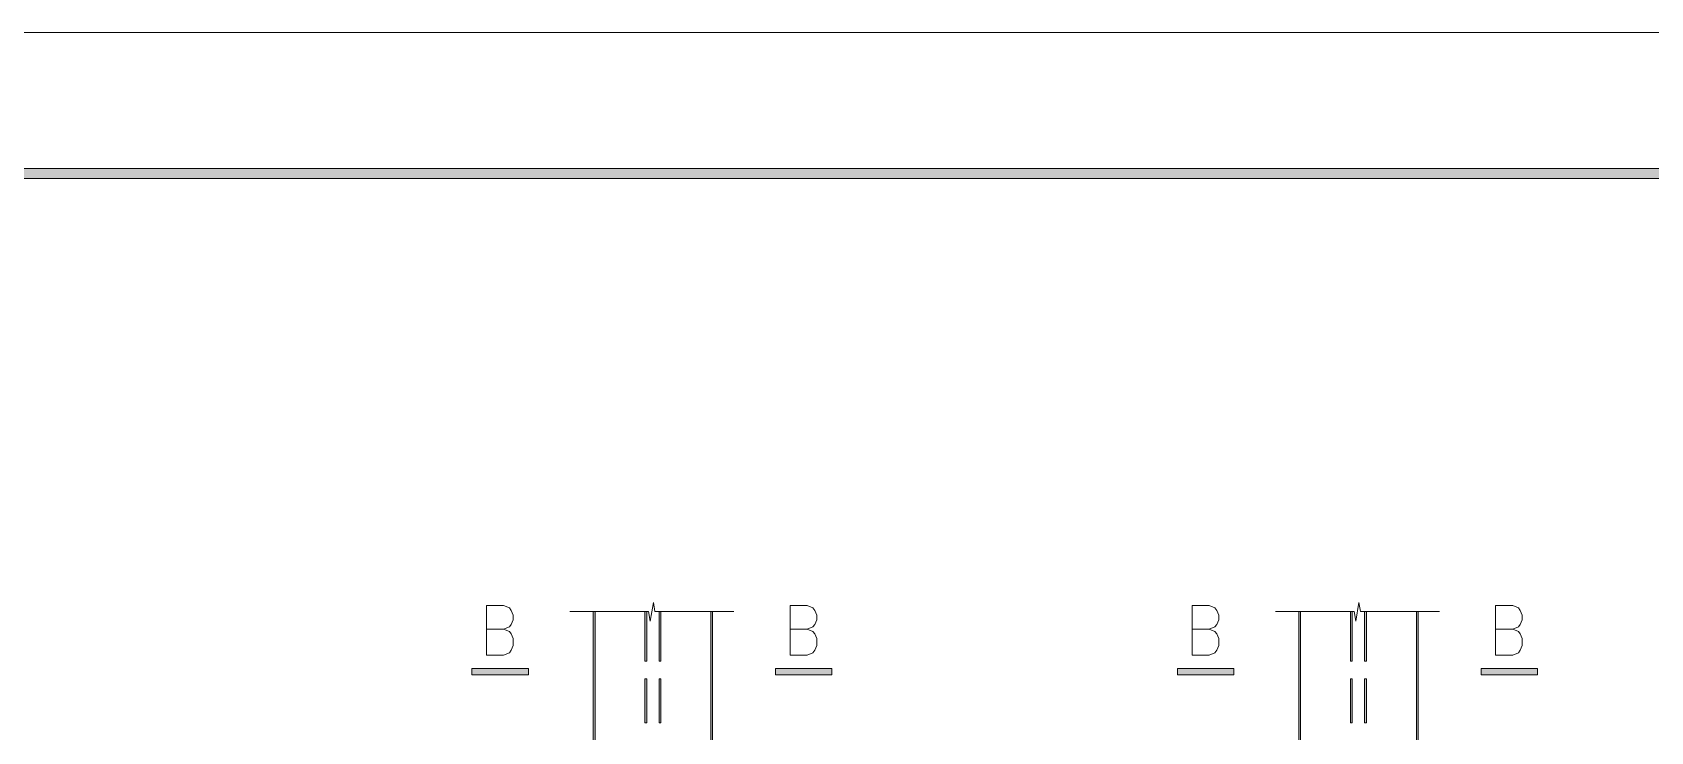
# Model space of a CAD drawing. Header units: millimetres. Extents: x 0 to 586, y 0 to 414.
# Drawn here: x 376.9 to 490, y 365.2 to 414.1 of the extents above; entities that cross this region are included whole.
import ezdxf

# ---------------------------------------------------------------- set-up
doc = ezdxf.new("R2010")
doc.units = ezdxf.units.MM

msp = doc.modelspace()

# ---------------------------------------------------------------- hatches: boundary and pattern name
h = msp.add_hatch(color=0)
h.dxf.hatch_style = 2
h.paths.add_polyline_path([(576.117861, 404.569083), (575.429944, 403.877639), (24.994306, 403.877639), (24.302861, 404.569083)])
h = msp.add_hatch(color=0)
h.dxf.hatch_style = 2
h.paths.add_polyline_path([(416.203694, 356.852361), (416.076694, 356.852361), (416.076694, 373.623417), (416.203694, 373.623417)])
h = msp.add_hatch(color=0)
h.dxf.hatch_style = 2
h.paths.add_polyline_path([(419.692667, 370.166194), (419.692667, 373.623417), (419.816139, 373.623417), (419.816139, 370.166194)])
h = msp.add_hatch(color=0)
h.dxf.hatch_style = 2
h.paths.add_polyline_path([(420.676917, 370.166194), (420.676917, 373.623417), (420.803917, 373.623417), (420.803917, 370.166194)])
h = msp.add_hatch(color=0)
h.dxf.hatch_style = 2
h.paths.add_polyline_path([(424.416361, 356.852361), (424.292889, 356.852361), (424.292889, 373.623417), (424.416361, 373.623417)])
h = msp.add_hatch(color=0)
h.dxf.hatch_style = 2
h.paths.add_polyline_path([(465.497333, 356.852361), (465.373861, 356.852361), (465.373861, 373.623417), (465.497333, 373.623417)])
h = msp.add_hatch(color=0)
h.dxf.hatch_style = 2
h.paths.add_polyline_path([(468.989833, 370.166194), (468.989833, 373.623417), (469.113306, 373.623417), (469.113306, 370.166194)])
h = msp.add_hatch(color=0)
h.dxf.hatch_style = 2
h.paths.add_polyline_path([(469.974083, 370.166194), (469.974083, 373.623417), (470.097556, 373.623417), (470.097556, 370.166194)])
h = msp.add_hatch(color=0)
h.dxf.hatch_style = 2
h.paths.add_polyline_path([(473.713528, 356.852361), (473.590056, 356.852361), (473.590056, 373.623417), (473.713528, 373.623417)])
h = msp.add_hatch(color=0)
h.dxf.hatch_style = 2
h.paths.add_polyline_path([(407.602972, 369.203111), (407.602972, 369.647611), (411.547028, 369.647611), (411.547028, 369.203111)])
h = msp.add_hatch(color=0)
h.dxf.hatch_style = 2
h.paths.add_polyline_path([(419.692667, 365.85525), (419.692667, 368.935), (419.816139, 368.935), (419.816139, 365.85525)])
h = msp.add_hatch(color=0)
h.dxf.hatch_style = 2
h.paths.add_polyline_path([(420.676917, 365.85525), (420.676917, 368.935), (420.803917, 368.935), (420.803917, 365.85525)])
h = msp.add_hatch(color=0)
h.dxf.hatch_style = 2
h.paths.add_polyline_path([(428.811972, 369.203111), (428.811972, 369.647611), (432.756028, 369.647611), (432.756028, 369.203111)])
h = msp.add_hatch(color=0)
h.dxf.hatch_style = 2
h.paths.add_polyline_path([(456.900139, 369.203111), (456.900139, 369.647611), (460.844194, 369.647611), (460.844194, 369.203111)])
h = msp.add_hatch(color=0)
h.dxf.hatch_style = 2
h.paths.add_polyline_path([(468.989833, 365.85525), (468.989833, 368.935), (469.113306, 368.935), (469.113306, 365.85525)])
h = msp.add_hatch(color=0)
h.dxf.hatch_style = 2
h.paths.add_polyline_path([(469.974083, 365.85525), (469.974083, 368.935), (470.097556, 368.935), (470.097556, 365.85525)])
h = msp.add_hatch(color=0)
h.dxf.hatch_style = 2
h.paths.add_polyline_path([(478.109139, 369.203111), (478.109139, 369.647611), (482.053194, 369.647611), (482.053194, 369.203111)])

# ---------------------------------------------------------------- linework, layer by layer
at = {"color": 0, "lineweight": 0}
for points in [[(0, 0), (585.632278, 0), (585.632278, 414.0835), (0, 414.0835)], [(576.117861, 404.569083), (575.429944, 403.877639), (24.994306, 403.877639), (24.302861, 404.569083)], [(416.203694, 356.852361), (416.076694, 356.852361), (416.076694, 373.623417), (416.203694, 373.623417)], [(419.692667, 370.166194), (419.692667, 373.623417), (419.816139, 373.623417), (419.816139, 370.166194)], [(420.676917, 370.166194), (420.676917, 373.623417), (420.803917, 373.623417), (420.803917, 370.166194)], [(424.416361, 356.852361), (424.292889, 356.852361), (424.292889, 373.623417), (424.416361, 373.623417)], [(465.497333, 356.852361), (465.373861, 356.852361), (465.373861, 373.623417), (465.497333, 373.623417)], [(468.989833, 370.166194), (468.989833, 373.623417), (469.113306, 373.623417), (469.113306, 370.166194)], [(469.974083, 370.166194), (469.974083, 373.623417), (470.097556, 373.623417), (470.097556, 370.166194)], [(473.713528, 356.852361), (473.590056, 356.852361), (473.590056, 373.623417), (473.713528, 373.623417)], [(407.602972, 369.203111), (407.602972, 369.647611), (411.547028, 369.647611), (411.547028, 369.203111)], [(419.692667, 365.85525), (419.692667, 368.935), (419.816139, 368.935), (419.816139, 365.85525)], [(420.676917, 365.85525), (420.676917, 368.935), (420.803917, 368.935), (420.803917, 365.85525)], [(428.811972, 369.203111), (428.811972, 369.647611), (432.756028, 369.647611), (432.756028, 369.203111)], [(456.900139, 369.203111), (456.900139, 369.647611), (460.844194, 369.647611), (460.844194, 369.203111)], [(468.989833, 365.85525), (468.989833, 368.935), (469.113306, 368.935), (469.113306, 365.85525)], [(469.974083, 365.85525), (469.974083, 368.935), (470.097556, 368.935), (470.097556, 365.85525)], [(478.109139, 369.203111), (478.109139, 369.647611), (482.053194, 369.647611), (482.053194, 369.203111)]]:
    msp.add_lwpolyline(points, close=True, dxfattribs=at)
for points in [[(425.905083, 373.623417), (420.391167, 373.623417), (420.281806, 374.258417), (420.059556, 372.960194), (419.950194, 373.623417), (414.453917, 373.623417)], [(475.198722, 373.623417), (469.688333, 373.623417), (469.575444, 374.258417), (469.356722, 372.960194), (469.243833, 373.623417), (463.751083, 373.623417)], [(408.618972, 370.586), (408.618972, 374.039694), (409.818417, 374.039694), (410.217056, 373.873889), (410.351111, 373.708083), (410.481639, 373.38), (410.481639, 373.051917), (410.351111, 372.723833), (410.217056, 372.558028), (409.818417, 372.39575)], [(429.827972, 370.586), (429.827972, 374.039694), (431.027417, 374.039694), (431.426056, 373.873889), (431.560111, 373.708083), (431.690639, 373.38), (431.690639, 373.051917), (431.560111, 372.723833), (431.426056, 372.558028), (431.027417, 372.39575)], [(457.916139, 370.586), (457.916139, 374.039694), (459.112056, 374.039694), (459.514222, 373.873889), (459.64475, 373.708083), (459.778806, 373.38), (459.778806, 373.051917), (459.64475, 372.723833), (459.514222, 372.558028), (459.112056, 372.39575)], [(479.125139, 370.586), (479.125139, 374.039694), (480.321056, 374.039694), (480.719694, 373.873889), (480.85375, 373.708083), (480.987806, 373.38), (480.987806, 373.051917), (480.85375, 372.723833), (480.719694, 372.558028), (480.321056, 372.39575)], [(408.618972, 372.39575), (409.818417, 372.39575), (410.217056, 372.229944), (410.351111, 372.067667), (410.481639, 371.736056), (410.481639, 371.245694), (410.351111, 370.917611), (410.217056, 370.751806), (409.818417, 370.586), (408.618972, 370.586)], [(429.827972, 372.39575), (431.027417, 372.39575), (431.426056, 372.229944), (431.560111, 372.067667), (431.690639, 371.736056), (431.690639, 371.245694), (431.560111, 370.917611), (431.426056, 370.751806), (431.027417, 370.586), (429.827972, 370.586)], [(457.916139, 372.39575), (459.112056, 372.39575), (459.514222, 372.229944), (459.64475, 372.067667), (459.778806, 371.736056), (459.778806, 371.245694), (459.64475, 370.917611), (459.514222, 370.751806), (459.112056, 370.586), (457.916139, 370.586)], [(479.125139, 372.39575), (480.321056, 372.39575), (480.719694, 372.229944), (480.85375, 372.067667), (480.987806, 371.736056), (480.987806, 371.245694), (480.85375, 370.917611), (480.719694, 370.751806), (480.321056, 370.586), (479.125139, 370.586)]]:
    msp.add_lwpolyline(points, dxfattribs=at)

doc.saveas('drawing.dxf')
